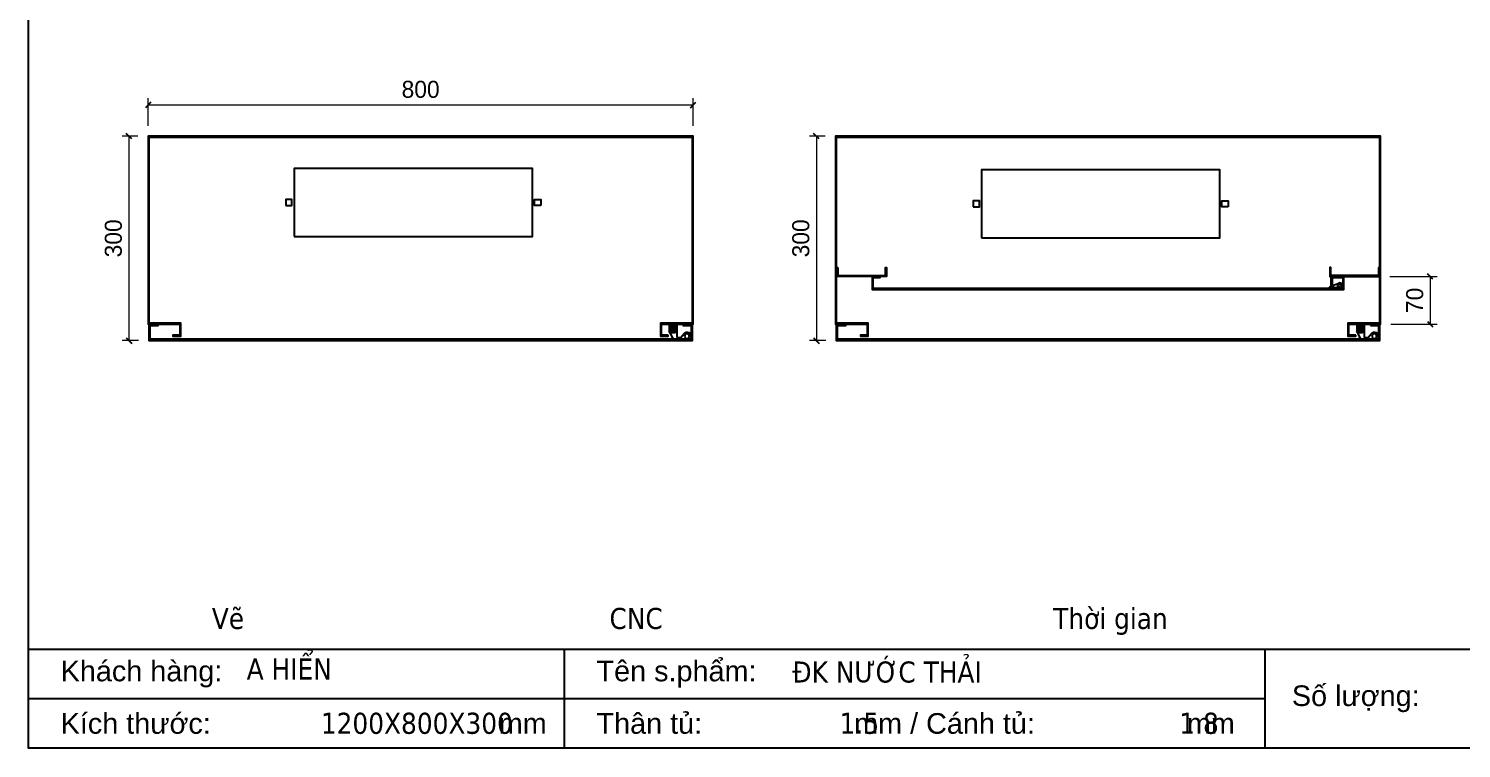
# Model space of a CAD drawing. Header units: millimetres. Extents: x 0 to 3565, y 0 to 2487.
# Drawn here: x 0 to 2103, y 0 to 1056 of the extents above; entities that cross this region are included whole.
import ezdxf
from ezdxf.enums import TextEntityAlignment as Align

# ---------------------------------------------------------------- set-up
doc = ezdxf.new("R2010")
doc.units = ezdxf.units.MM
doc.layers.add('DIM', color=253, linetype='Continuous')
doc.layers.add('Ghi chu', color=7, linetype='Continuous')
doc.styles.add('Arial', font='arial.ttf')
doc.styles.add('Tahoma (Input Text)', font='tahoma.ttf')
doc.dimstyles.new('Dim-25', dxfattribs={"dimtxt": 25, "dimasz": 8, "dimexe": 10, "dimexo": 15, "dimgap": 10, "dimtad": 1, "dimdec": 0, "dimtxsty": 'Standard', "dimblk": 'OBLIQUE', "dimcen": 10, "dimclrd": 5, "dimclre": 5, "dimclrt": 3, "dimazin": 3, "dimtfac": 1, "dimtdec": 0, "dimtmove": 0, "dimatfit": 3, "dimldrblk": 'OBLIQUE', "dimlwd": 9, "dimlwe": 9})

# ---------------------------------------------------------------- blocks, each defined once
blk = doc.blocks.new('khungtenAsean')
at = {"color": 7}
for p, q in [((2906.8, 120), (0, 120)), ((650, 60), (650, 120)), ((1500, 60), (1500, 120)), ((1500, 60), (0, 60)), ((650, 0), (650, 60)), ((1500, 0), (1500, 60))]:
    blk.add_line(p, q, dxfattribs=at)
at = {"color": 2}
blk.add_lwpolyline([(0, 2055.3), (2906.8, 2055.3), (2906.8, 0), (0, 0)], close=True, dxfattribs=at)
at = {"color": 7, "char_height": 25, "style": 'Arial'}
for s, insert, width, attachment_point in [('    Khách hàng:', (0, 90), 650, 4), ('    Tên s.phẩm:', (650, 90), 850, 4), ('Số lượng:              cái', (1700, 60), 400, 5), ('    Kích thước:                                    mm', (0, 30), 650, 4), ('    Thân tủ:                   mm / Cánh tủ:                   mm ', (650, 30), 850, 4)]:
    blk.add_mtext(s, dxfattribs=dict(at, insert=insert, width=width, attachment_point=attachment_point))
at = {"color": 2, "style": 'Tahoma (Input Text)'}
for tag, p in [('KHACHHANG', (246.3, 81)), ('SANPHAM', (894.1, 77.5)), ('THONGTIN', (2136.2, 77.7)), ('THONGTIN', (2136.2, 17.7))]:
    blk.add_attdef(tag, p, '', height=25, dxfattribs=at)
for tag, p in [('SOLUONG', (1816.5, 48.1)), ('KICHTHUOC', (562.3, 16.7)), ('DODAY', (997.1, 16.7)), ('DODAY', (1400.4, 16.7))]:
    blk.add_attdef(tag, text='', height=25, dxfattribs=at).set_placement(p, align=Align.RIGHT)
blk.add_attdef('SO', text='', height=25, dxfattribs=at).set_placement((2853.1, 47.2), align=Align.CENTER)
blk = doc.blocks.new('HL011-1-4')
h = blk.add_hatch()
h.set_pattern_fill('ANSI31', color=2, scale=0.5, style=0)
h.paths.add_polyline_path([(2.5, 0), (8.5, 0), (8.5, 12), (2.5, 12)])
at = {"color": 1}
for p, q in [((7, 23.5), (0, 10)), ((7, 23.5), (26, 23.5)), ((0, 0), (0, 10)), ((11, 0), (0, 0)), ((11, 0), (11, 19.5)), ((11, 19.5), (17, 19.5)), ((17, 19.5), (21.2, 13.9))]:
    blk.add_line(p, q, dxfattribs=at)
blk.add_lwpolyline([(5.7, 21), (3, 21), (3, 23.5), (7, 23.5)], dxfattribs=at)
at = {"color": 2}
blk.add_lwpolyline([(2.5, 0), (2.5, 12), (8.5, 12), (8.5, 0)], dxfattribs=at)
at = {"color": 1}
blk.add_circle((26, 17.5), 3.5, dxfattribs=at)
blk.add_arc((26, 17.5), 6, 216.8699, 90, dxfattribs=at)
blk = doc.blocks.new('*D3')
at = {"color": 0, "linetype": 'ByBlock', "lineweight": -2}
for p, q in [((1160.1, 894.1), (1152.1, 902.1)), ((1152.1, 602.1), (1160.1, 594.1))]:
    blk.add_line(p, q, dxfattribs=at)
at = {"layer": 'Defpoints', "color": 0, "transparency": 16777216}
for p in [(1184.2, 898.1), (1156.1, 598.1), (1185.2, 598.1)]:
    blk.add_point(p, dxfattribs=at)
at = {"layer": 'DIM', "color": 5, "lineweight": 9, "transparency": 16777216}
for p, q in [((1169.2, 898.1), (1146.1, 898.1)), ((1156.1, 898.1), (1156.1, 598.1)), ((1170.2, 598.1), (1146.1, 598.1))]:
    blk.add_line(p, q, dxfattribs=at)
at = {"layer": 'DIM', "color": 3, "transparency": 16777216, "insert": (1133.4, 748.1), "char_height": 25, "attachment_point": 5, "rotation": 90}
blk.add_mtext('300', dxfattribs=at)
blk = doc.blocks.new('_Oblique')
at = {"color": 0, "linetype": 'ByBlock', "lineweight": -2}
blk.add_line((-0.5, -0.5), (0.5, 0.5), dxfattribs=at)
blk = doc.blocks.new('*D4')
at = {"color": 0, "linetype": 'ByBlock', "lineweight": -2}
for p, q in [((151.2, 894.1), (143.2, 902.1)), ((143.2, 602.1), (151.2, 594.1))]:
    blk.add_line(p, q, dxfattribs=at)
at = {"layer": 'Defpoints', "color": 0, "transparency": 16777216}
for p in [(175.3, 898.1), (147.2, 598.1), (176.3, 598.1)]:
    blk.add_point(p, dxfattribs=at)
at = {"layer": 'DIM', "color": 5, "lineweight": 9, "transparency": 16777216}
for p, q in [((160.3, 898.1), (137.2, 898.1)), ((147.2, 898.1), (147.2, 598.1)), ((161.3, 598.1), (137.2, 598.1))]:
    blk.add_line(p, q, dxfattribs=at)
at = {"layer": 'DIM', "color": 3, "transparency": 16777216, "insert": (124.4, 748.1), "char_height": 25, "attachment_point": 5, "rotation": 90}
blk.add_mtext('300', dxfattribs=at)
blk = doc.blocks.new('*D5')
at = {"color": 0, "linetype": 'ByBlock', "lineweight": -2}
for p, q in [((179.3, 947.8), (171.3, 939.8)), ((971.3, 939.8), (979.3, 947.8))]:
    blk.add_line(p, q, dxfattribs=at)
at = {"layer": 'Defpoints', "color": 0, "transparency": 16777216}
for p in [(975.3, 943.8), (175.3, 898.1), (975.3, 898.1)]:
    blk.add_point(p, dxfattribs=at)
at = {"layer": 'DIM', "color": 5, "lineweight": 9, "transparency": 16777216}
for p, q in [((175.3, 913.1), (175.3, 953.8)), ((975.3, 913.1), (975.3, 953.8)), ((175.3, 943.8), (975.3, 943.8))]:
    blk.add_line(p, q, dxfattribs=at)
at = {"layer": 'DIM', "color": 3, "transparency": 16777216, "insert": (575.3, 966.6), "char_height": 25, "attachment_point": 5}
blk.add_mtext('800', dxfattribs=at)
blk = doc.blocks.new('*D6')
at = {"color": 0, "linetype": 'ByBlock', "lineweight": -2}
for p, q in [((2061.1, 688.1), (2053.1, 696.1)), ((2053.1, 626.1), (2061.1, 618.1))]:
    blk.add_line(p, q, dxfattribs=at)
at = {"layer": 'Defpoints', "color": 0, "transparency": 16777216}
for p in [(1982.7, 692.1), (1984.2, 622.1), (2057.1, 622.1)]:
    blk.add_point(p, dxfattribs=at)
at = {"layer": 'DIM', "color": 5, "lineweight": 9, "transparency": 16777216}
for p, q in [((1997.7, 692.1), (2067.1, 692.1)), ((2057.1, 692.1), (2057.1, 622.1)), ((1999.2, 622.1), (2067.1, 622.1))]:
    blk.add_line(p, q, dxfattribs=at)
at = {"layer": 'DIM', "color": 3, "transparency": 16777216, "insert": (2034.4, 657.1), "char_height": 25, "attachment_point": 5, "rotation": 90}
blk.add_mtext('70', dxfattribs=at)
blk = doc.blocks.new('HL036-1-2')
at = {"layer": 'Ghi chu', "color": 1}
for p, q in [((-3, 17.8), (-18.9, 17.8)), ((-18.9, 15.8), (-18.9, 17.8)), ((-12.1, 15.8), (-18.9, 15.8)), ((-16.4, 1), (-16.4, 14)), ((-15.6, 15), (-3.9, 17.7)), ((0, 0), (-15.4, 0)), ((-14.4, 3), (-14.4, 11.9)), ((0, 2), (-13.4, 2)), ((-13.1, 12.8), (-4.3, 9.8)), ((-6.2, 2), (-6.2, 0)), ((-1.2, 2), (-1.2, 0)), ((0, 0), (0, 2))]:
    blk.add_line(p, q, dxfattribs=at)
for radius in [4.1, 2.1]:
    blk.add_circle((-3, 13.7), radius, dxfattribs=at)
for centre, start, end in [((-15.4, 14), 102.9616, 180), ((-15.4, 1), 180, 270), ((-13.4, 11.9), 71.3254, 180), ((-13.4, 3), 180, 270)]:
    blk.add_arc(centre, 1, start, end, dxfattribs=at)

msp = doc.modelspace()

# ---------------------------------------------------------------- linework, layer by layer
at = {"color": 7}
for points in [[(938.8, 606.1), (928.8, 606.1), (928.8, 622.1), (975.3, 622.1), (975.3, 898.1), (175.3, 898.1), (175.3, 622.1), (221.8, 622.1), (221.8, 606.1), (211.8, 606.1), (211.8, 604.6), (223.3, 604.6), (223.3, 623.6), (176.8, 623.6), (176.8, 896.6), (973.8, 896.6), (973.8, 623.6), (927.3, 623.6), (927.3, 604.6), (938.8, 604.6)], [(1947.7, 606.1), (1937.7, 606.1), (1937.7, 622.1), (1984.2, 622.1), (1984.2, 898.1), (1184.2, 898.1), (1184.2, 622.1), (1230.7, 622.1), (1230.7, 606.1), (1220.7, 606.1), (1220.7, 604.6), (1232.2, 604.6), (1232.2, 623.6), (1185.7, 623.6), (1185.7, 896.6), (1982.7, 896.6), (1982.7, 623.6), (1936.2, 623.6), (1936.2, 604.6), (1947.7, 604.6)], [(1187.7, 705.6), (1187.7, 693.6), (1257.7, 693.6), (1257.7, 705.6), (1259.2, 705.6), (1259.2, 692.1), (1186.2, 692.1), (1186.2, 705.6)], [(1981.2, 705.6), (1981.2, 693.6), (1911.2, 693.6), (1911.2, 705.6), (1909.7, 705.6), (1909.7, 692.1), (1982.7, 692.1), (1982.7, 705.6)], [(1918.7, 690.6), (1928.7, 690.6), (1928.7, 674.6), (1239.7, 674.6), (1239.7, 690.6), (1249.7, 690.6), (1249.7, 692.1), (1238.2, 692.1), (1238.2, 673.1), (1930.2, 673.1), (1930.2, 692.1), (1918.7, 692.1)], [(960.3, 620.1), (972.3, 620.1), (972.3, 600.1), (178.3, 600.1), (178.3, 620.1), (190.3, 620.1), (190.3, 622.1), (176.3, 622.1), (176.3, 598.1), (974.3, 598.1), (974.3, 622.1), (960.3, 622.1)], [(1969.2, 620.1), (1981.2, 620.1), (1981.2, 600.1), (1187.2, 600.1), (1187.2, 620.1), (1199.2, 620.1), (1199.2, 622.1), (1185.2, 622.1), (1185.2, 598.1), (1983.2, 598.1), (1983.2, 622.1), (1969.2, 622.1)]]:
    msp.add_lwpolyline(points, close=True, dxfattribs=at)
at = {"color": 2}
for points in [[(389.5, 750.7), (739.5, 750.7), (739.5, 850.7), (389.5, 850.7)], [(1398.4, 748.7), (1748.4, 748.7), (1748.4, 848.7), (1398.4, 848.7)], [(377.5, 796.2), (386.5, 796.2), (386.5, 805.2), (377.5, 805.2)], [(751.5, 796.2), (742.5, 796.2), (742.5, 805.2), (751.5, 805.2)], [(1386.4, 794.2), (1395.4, 794.2), (1395.4, 803.2), (1386.4, 803.2)], [(1760.4, 794.2), (1751.4, 794.2), (1751.4, 803.2), (1760.4, 803.2)]]:
    msp.add_lwpolyline(points, close=True, dxfattribs=at)

# ---------------------------------------------------------------- block references
at = {"color": 7}
ref = msp.add_blockref('khungtenAsean', (0, 0), dxfattribs=dict(at, xscale=1.210000000006402, yscale=1.210000000006402, zscale=1.210000000006402))
ref.add_attrib('CNC', 'CNC', (852.5, 175.1), dxfattribs={"color": 2, "height": 30.91, "style": 'Tahoma (Input Text)'})
ref.add_attrib('THOIGIAN', 'Thời gian', (1503.7, 175.1), dxfattribs={"color": 2, "height": 30.91, "style": 'Tahoma (Input Text)'})
ref.add_attrib('VE', 'Vẽ', (268.8, 175.1), dxfattribs={"color": 2, "height": 30.91, "style": 'Tahoma (Input Text)'})
ref.add_attrib('KHACHHANG', 'A HIỂN', (320, 100.9), dxfattribs={"color": 2, "height": 30.91, "style": 'Tahoma (Input Text)'})
ref.add_attrib('SANPHAM', 'ĐK NƯỚC THẢI', (1120.9, 96.5), dxfattribs={"color": 2, "height": 30.907, "style": 'Tahoma (Input Text)'})
ref.add_attrib('DODAY', '1.5', dxfattribs={"color": 2, "height": 30.91, "style": 'Tahoma (Input Text)'}).set_placement((1248.2, 21.3), align=Align.RIGHT)
ref.add_attrib('KICHTHUOC', '1200X800X300', dxfattribs={"color": 2, "height": 30.907, "style": 'Tahoma (Input Text)'}).set_placement((710.7, 21.3), align=Align.RIGHT)
ref.add_attrib('DODAY', '1.8', dxfattribs={"color": 2, "height": 30.91, "style": 'Tahoma (Input Text)'}).set_placement((1746.8, 21.3), align=Align.RIGHT)
at = {"color": 7, "xscale": -1, "rotation": 180}
for name, p in [('HL036-1-2', (1927.6, 692.4)), ('HL011-1-4', (940.3, 622.1)), ('HL011-1-4', (1949.2, 622.1))]:
    msp.add_blockref(name, p, dxfattribs=at)

# ---------------------------------------------------------------- dimensions: what is measured, and where the dimension line sits
at = {"layer": 'DIM', "color": 7}
dim = msp.add_linear_dim(base=(975.3, 943.8), p1=(175.3, 898.1), p2=(975.3, 898.1), dimstyle='Dim-25', dxfattribs=at)
dim.commit()
dim.dimension.update_dxf_attribs({"geometry": '*D5', "text_midpoint": (575.3, 966.6)})
for base, p1, p2, picture, middle in [((147.2, 598.1), (175.3, 898.1), (176.3, 598.1), '*D4', (124.4, 748.1)), ((1156.1, 598.1), (1184.2, 898.1), (1185.2, 598.1), '*D3', (1133.4, 748.1)), ((2057.1, 622.1), (1982.7, 692.1), (1984.2, 622.1), '*D6', (2034.4, 657.1))]:
    dim = msp.add_linear_dim(base=base, p1=p1, p2=p2, angle=90, dimstyle='Dim-25', dxfattribs=at)
    dim.commit()
    dim.dimension.update_dxf_attribs({"geometry": picture, "text_midpoint": middle})

doc.saveas('drawing.dxf')
